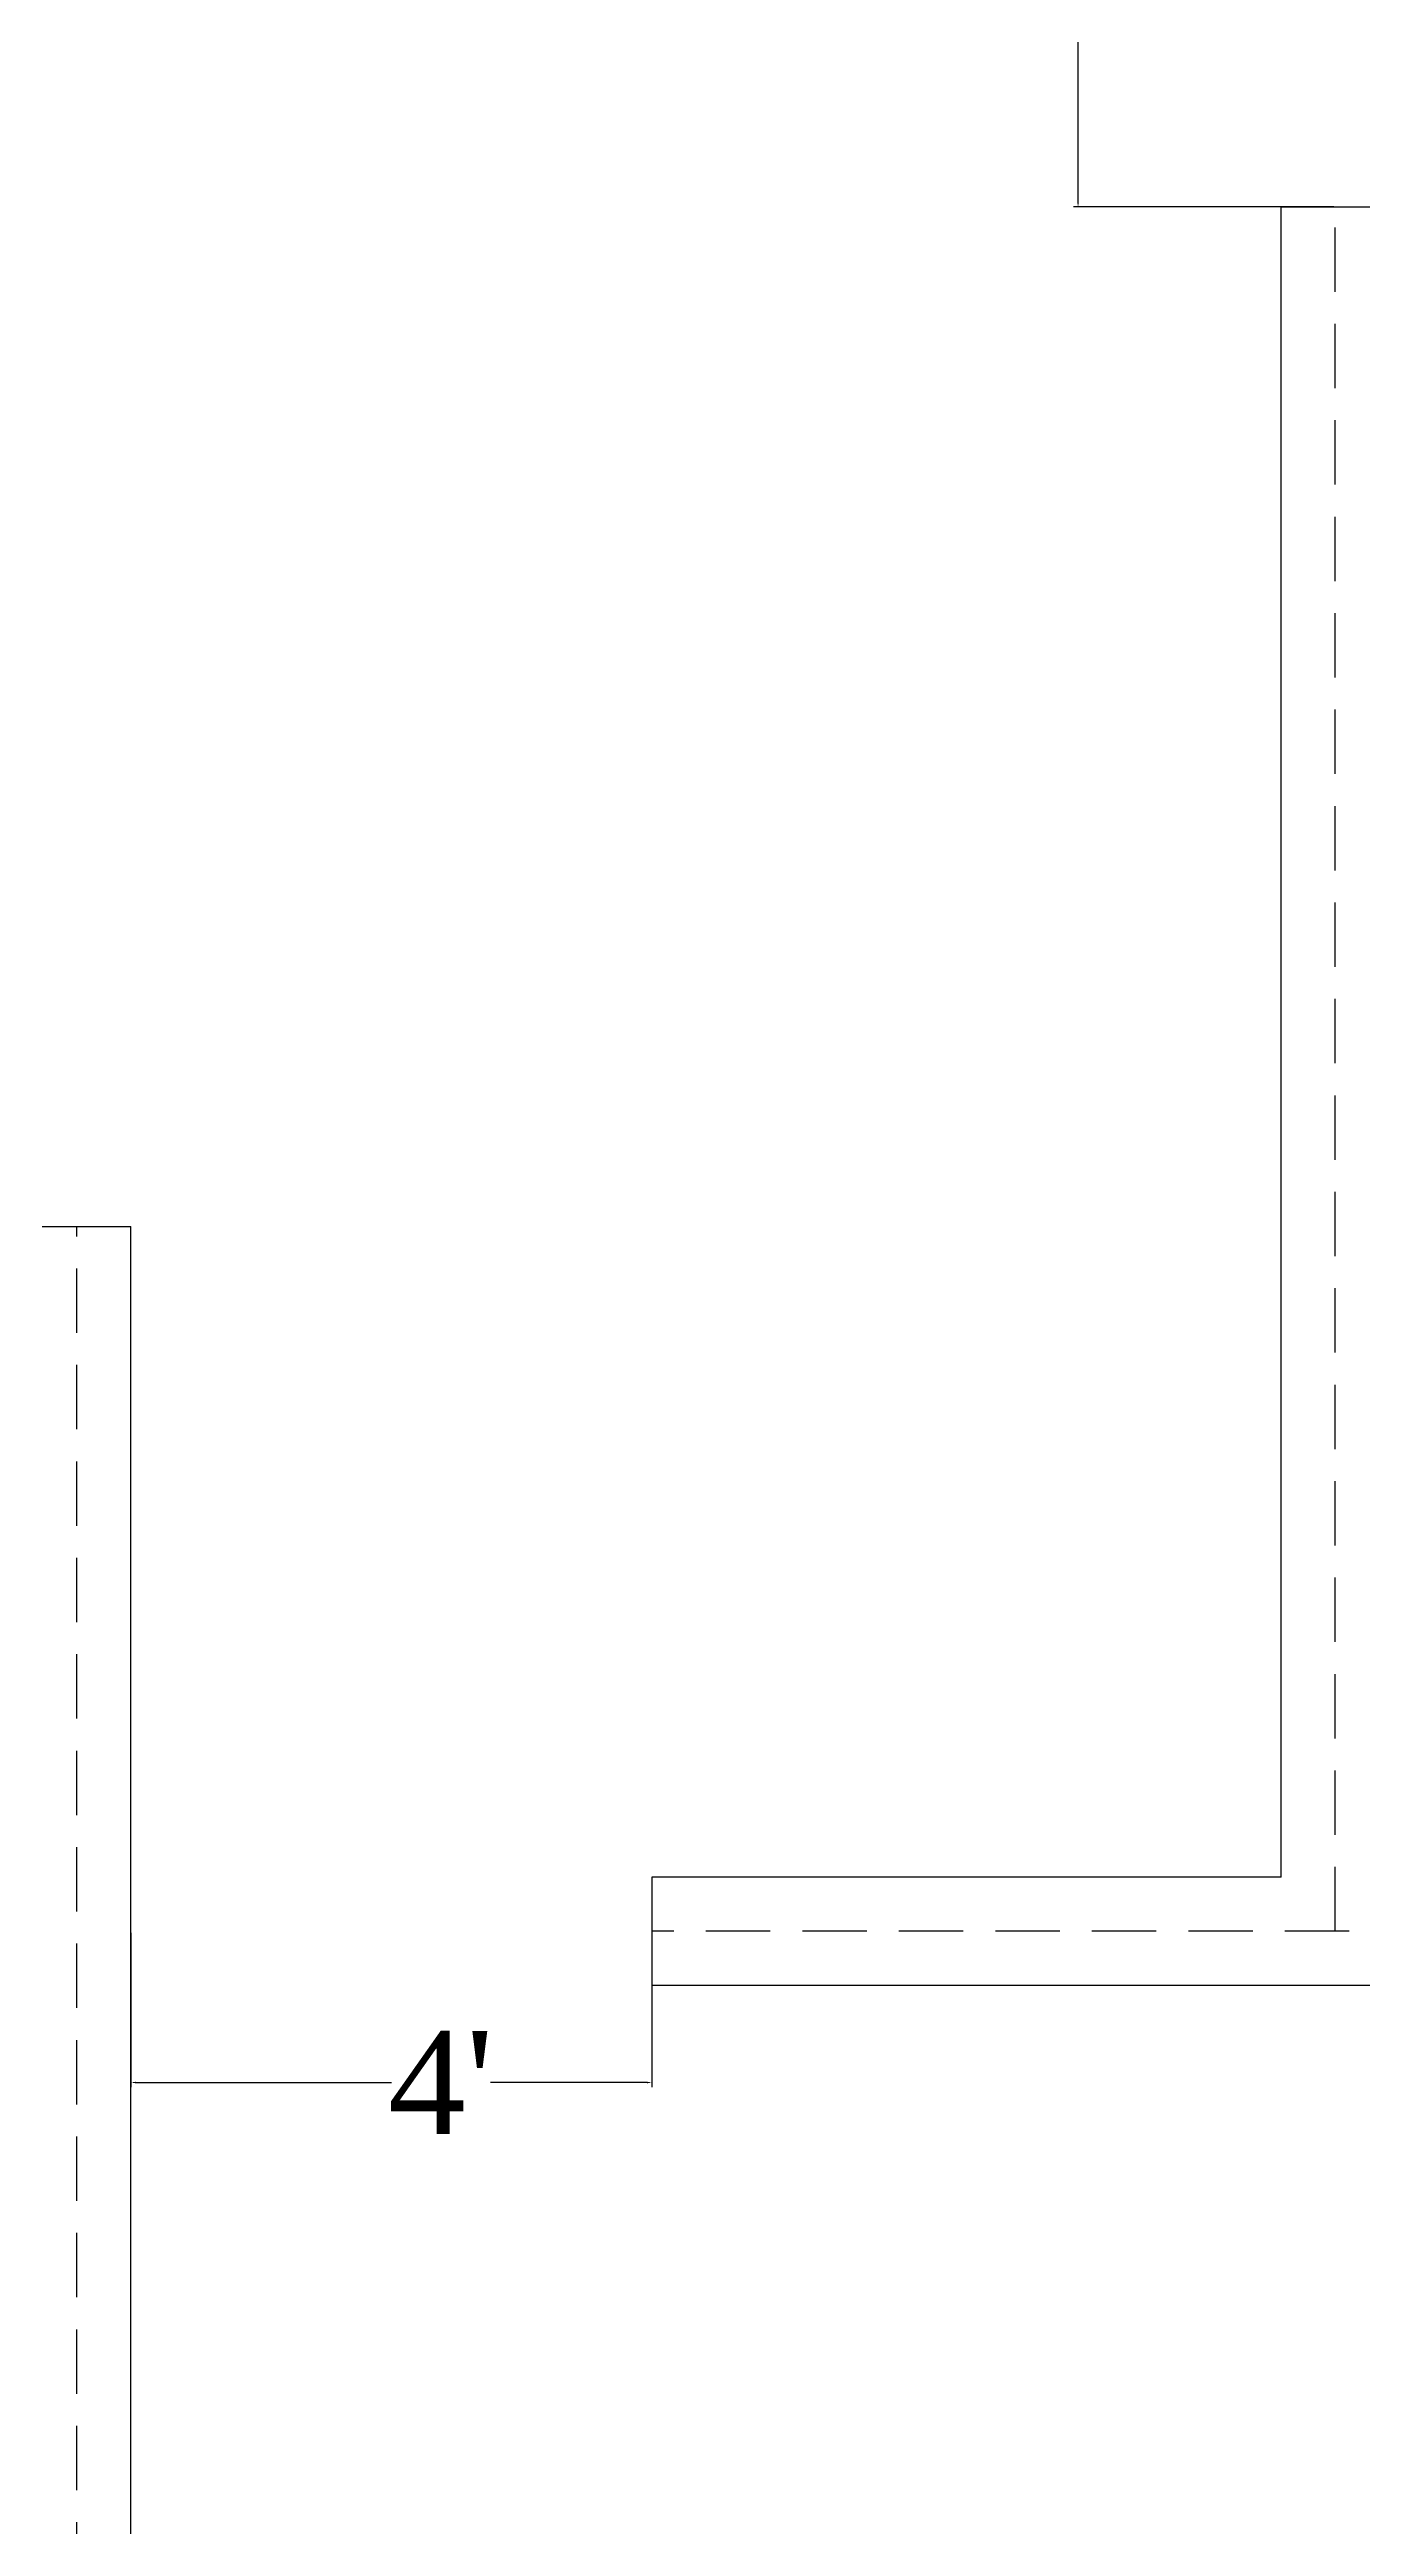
# Model space of a CAD drawing. Header units: inches. Extents: x 440 to 818, y -93 to 250.
# Drawn here: x 576 to 627, y 3.2 to 99.5 of the extents above; entities that cross this region are included whole.
import ezdxf

# ---------------------------------------------------------------- set-up
doc = ezdxf.new("R2010")
doc.units = ezdxf.units.IN
doc.header["$LTSCALE"] = 5
doc.header["$MEASUREMENT"] = 0
doc.linetypes.add('HIDDENX2', pattern=[0.75, 0.5, -0.25])
doc.layers.add('dot', color=1, linetype='Continuous')
doc.styles.get("Standard").update_dxf_attribs({"font": 'arial.ttf'})
doc.dimstyles.get("Standard").update_dxf_attribs({"dimtxt": 0.18, "dimasz": 0.18, "dimexe": 0.18, "dimexo": 0.0625, "dimgap": 0.09, "dimtad": 0, "dimtih": 1, "dimtoh": 1, "dimdec": 4, "dimzin": 0, "dimdsep": 46, "dimtxsty": 'Standard', "dimcen": 0.09, "dimadec": 0, "dimazin": 0, "dimtfac": 1, "dimtdec": 4, "dimtofl": 0, "dimtmove": 0, "dimatfit": 3, "dimfxl": 1, "dimtolj": 1, "dimtzin": 0, "dimarcsym": 0})

# ---------------------------------------------------------------- blocks, each defined once
blk = doc.blocks.new('*D34')
at = {"color": 0, "lineweight": -2, "transparency": 16777216}
for p, q in [((579.132, 26.249), (579.132, 20.25)), ((599.372, 26.249), (599.372, 20.25)), ((579.312, 20.43), (589.252, 20.43)), ((599.192, 20.43), (593.106, 20.43))]:
    blk.add_line(p, q, dxfattribs=at)
at = {"color": 0, "transparency": 16777216}
for points in [[(579.312, 20.46), (579.312, 20.4), (579.132, 20.43)], [(599.192, 20.46), (599.192, 20.4), (599.372, 20.43)]]:
    blk.add_solid(points, dxfattribs=at)
at = {"layer": 'Defpoints', "color": 0, "transparency": 16777216}
for p in [(579.132, 26.311), (599.372, 26.311), (579.132, 20.43)]:
    blk.add_point(p, dxfattribs=at)
at = {"color": 0, "transparency": 16777216, "insert": (591.179, 20.43), "char_height": 0.18, "attachment_point": 5}
blk.add_mtext("\\A1;{\\fTimes New Roman|b0|i0|c0|p18;\\H22.22222x;4'}", dxfattribs=at)
blk = doc.blocks.new('*D43')
at = {"color": 0, "lineweight": -2, "transparency": 16777216}
for p, q in [((625.874, 113.596), (615.759, 113.596)), ((615.939, 113.416), (615.939, 105.566)), ((615.939, 93.536), (615.939, 101.386)), ((625.874, 93.356), (615.759, 93.356))]:
    blk.add_line(p, q, dxfattribs=at)
at = {"color": 0, "transparency": 16777216}
for points in [[(615.909, 113.416), (615.969, 113.416), (615.939, 113.596)], [(615.909, 93.536), (615.969, 93.536), (615.939, 93.356)]]:
    blk.add_solid(points, dxfattribs=at)
at = {"layer": 'Defpoints', "color": 0, "transparency": 16777216}
for p in [(625.937, 113.596), (615.939, 93.356), (625.937, 93.356)]:
    blk.add_point(p, dxfattribs=at)
at = {"color": 0, "transparency": 16777216, "insert": (615.939, 103.476), "char_height": 0.18, "attachment_point": 5}
blk.add_mtext("\\A1;{\\fTimes New Roman|b0|i0|c0|p18;\\H22.22222x;4'}", dxfattribs=at)

msp = doc.modelspace()

# ---------------------------------------------------------------- linework, layer by layer
for p, q in [((623.82834, 28.41935), (623.82834, 93.35624)), ((623.82834, 28.41935), (623.82834, 93.35624)), ((623.82834, 93.35624), (628.04502, 93.35624)), ((574.91484, 53.71944), (579.13152, 53.71944)), ((579.13152, -12.06079), (579.13152, 53.71944)), ((623.82834, 28.41935), (599.37159, 28.41935)), ((599.37159, 28.41935), (599.37159, 24.20267)), ((625.93668, 24.20267), (599.37159, 24.20267)), ((669.36849, 24.20267), (625.93668, 24.20267))]:
    msp.add_line(p, q)
at = {"layer": 'dot', "linetype": 'HIDDENX2'}
for p, q in [((625.93668, 26.31101), (625.93668, 93.29903)), ((577.02318, -14.16913), (577.02318, 53.71944)), ((671.47683, 26.31101), (599.39181, 26.31101))]:
    msp.add_line(p, q, dxfattribs=at)

# ---------------------------------------------------------------- dimensions: what is measured, and where the dimension line sits
dim = msp.add_linear_dim(base=(615.93934, 93.35624), p1=(625.93668, 113.59631), p2=(625.93668, 93.35624), angle=90, text="{\\fTimes New Roman|b0|i0|c0|p18;\\H22.22222x;4'}", dimstyle='Standard')
dim.commit()
dim.dimension.update_dxf_attribs({"geometry": '*D43', "text_midpoint": (615.93934, 103.47627), "dimtype": 160})
dim = msp.add_linear_dim(base=(579.13152, 20.42989), p1=(599.37159, 26.31101), p2=(579.13152, 26.31101), text="{\\fTimes New Roman|b0|i0|c0|p18;\\H22.22222x;4'}", dimstyle='Standard')
dim.commit()
dim.dimension.update_dxf_attribs({"geometry": '*D34', "text_midpoint": (591.17861, 20.42989), "dimtype": 160})

doc.saveas('drawing.dxf')
